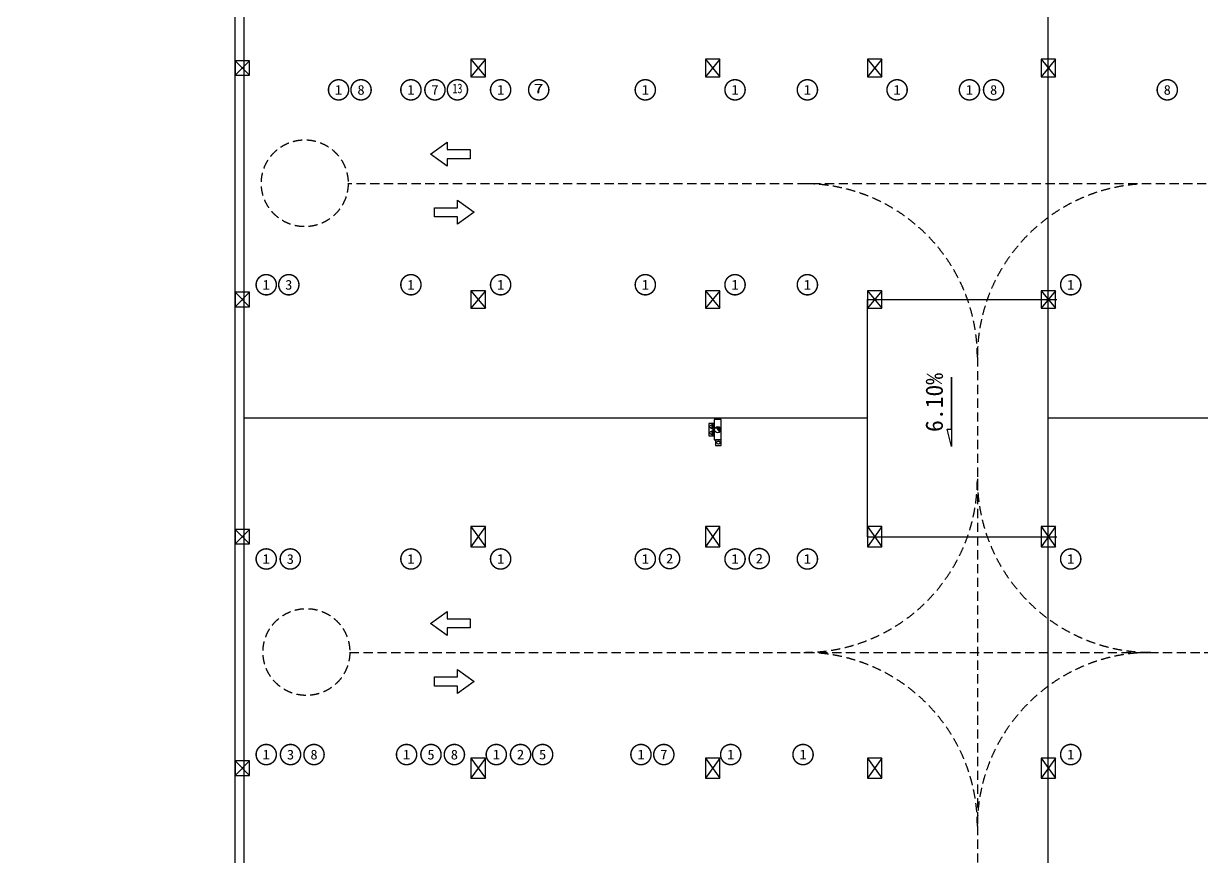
# Model space of a CAD drawing. Header units: millimetres. Extents: x -248992 to 1906102, y -24098 to 332602.
# Drawn here: x 768257 to 808960, y 274450 to 303235 of the extents above; entities that cross this region are included whole.
import ezdxf
from ezdxf.enums import TextEntityAlignment as Align

# ---------------------------------------------------------------- set-up
doc = ezdxf.new("R2010")
doc.units = ezdxf.units.MM
doc.header["$LTSCALE"] = 100
doc.linetypes.add('A6-DK-B1F$0$HIDDEN2', pattern=[4.7625, 3.175, -1.5875])
for name, color, linetype in [('A6-DK-B1F$0$A-TRACK', 77, 'A6-DK-B1F$0$HIDDEN2'), ('A6-DK-BG-B1F$0$A-DRAIN', 152, 'Continuous'), ('A6-DK-BG-B1F$0$A-STAIR', 142, 'Continuous'), ('A6-W-B1$0$S-WALL-S', 4, 'Continuous'), ('TP-DK-1(xhs)$0$P-J-DIM-L', 70, 'Continuous'), ('TP-DK-1(xhs)$0$P-X-L', 240, 'Continuous'), ('TP-DK-1(xhs)$0$P-X-M', 2, 'Continuous'), ('TP-DK-1(xhs)$0$P-X-X', 1, 'Continuous'), ('xref(dwg引用图层)', 7, 'Continuous')]:
    doc.layers.add(name, color=color, linetype=linetype)
doc.layers.add('A6-W-B1$0$S-EDIT', color=241, linetype='Continuous', plot=False)
doc.layers.add('LVTRY', color=6, linetype='Continuous', lineweight=18)
doc.layers.add('PUB_TEXT', color=7, linetype='Continuous', lineweight=15)
doc.styles.add('-黑体', font='simhei.ttf')
doc.styles.add('A6-DK-BG-B1F$0$华文细黑', font='STXIHEI.TTF')

# ---------------------------------------------------------------- blocks, each defined once
blk = doc.blocks.new('TP-DK-1(xhs)$0$PG01.1')
at = {"color": 1}
for p, q in [((108, 187), (0, 0)), ((80, 72), (66, 58)), ((89, 72), (66, 48)), ((99, 72), (66, 39)), ((109, 72), (66, 29)), ((118, 72), (66, 20)), ((128, 72), (66, 10)), ((138, 72), (66, 0)), ((147, 72), (76, 0)), ((150, 65), (85, 0)), ((150, 56), (94, 0)), ((150, 46), (104, 0)), ((216, 0), (108, 187)), ((150, 36), (114, 0)), ((150, 27), (123, 0)), ((150, 17), (133, 0)), ((150, 8), (142, 0)), ((324, 187), (216, 0)), ((296, 72), (282, 58)), ((305, 72), (282, 48)), ((315, 72), (282, 39)), ((325, 72), (282, 29)), ((334, 72), (282, 20)), ((344, 72), (282, 10)), ((354, 72), (282, 0)), ((363, 72), (292, 0)), ((366, 65), (301, 0)), ((366, 56), (310, 0)), ((366, 46), (320, 0)), ((432, 0), (324, 187)), ((366, 36), (330, 0)), ((366, 27), (339, 0)), ((366, 17), (349, 0)), ((366, 8), (358, 0))]:
    blk.add_line(p, q, dxfattribs=at)
at = {"color": 2}
for p, q in [((0, 0), (216, 0)), ((216, 0), (432, 0))]:
    blk.add_line(p, q, dxfattribs=at)
at = {"color": 1}
for points in [[(0, 0), (436, 0), (436, 190), (0, 190)], [(66, 72), (150, 72), (150, 0), (66, 0)], [(282, 72), (366, 72), (366, 0), (282, 0)]]:
    blk.add_lwpolyline(points, close=True, dxfattribs=at)
blk = doc.blocks.new('TP-DK-1(xhs)$0$PG02.4')
blk.add_hatch(color=1).paths.add_polyline_path([(265, 48, 0.699012), (461, 120, 0.141488), (444, 179)])
at = {"color": 1}
blk.add_line((265, 48), (444, 179), dxfattribs=at)
blk.add_lwpolyline([(0, 0), (700, 0), (700, 240), (0, 240)], close=True, dxfattribs=at)
blk.add_circle((350, 120), 111, dxfattribs=at)
blk = doc.blocks.new('TP-DK-1(xhs)')
at = {"layer": 'TP-DK-1(xhs)$0$P-J-DIM-L', "color": 8, "true_color": 0x808080, "elevation": 0}
blk.add_lwpolyline([(50150, 288850), (49950, 288850), (49950, 288650), (50150, 288650)], close=True, dxfattribs=at)
at = {"layer": 'TP-DK-1(xhs)$0$P-X-L'}
blk.add_circle((50050, 288750, 0), 55, dxfattribs=at)
at = {"layer": 'TP-DK-1(xhs)$0$P-X-M', "extrusion": (0, 0, -1), "xscale": -1, "zscale": -1, "rotation": 270}
blk.add_blockref('TP-DK-1(xhs)$0$PG01.1', (-49910, 288982, 0), dxfattribs=at)
at = {"layer": 'TP-DK-1(xhs)$0$P-X-X', "rotation": 90}
blk.add_blockref('TP-DK-1(xhs)$0$PG02.4', (50150, 288850, 0), dxfattribs=at)
blk = doc.blocks.new('A6-W-B1$0$Z-1')
at = {"layer": 'A6-W-B1$0$S-EDIT'}
for p, q in [((91833, 54151), (92533, 54651)), ((91833, 54651), (92533, 54151))]:
    blk.add_line(p, q, dxfattribs=at)
at = {"layer": 'A6-W-B1$0$S-WALL-S', "color": 0, "linetype": 'ByBlock', "lineweight": -2}
blk.add_lwpolyline([(91833, 54651), (91833, 54151), (92533, 54151), (92533, 54651), (91833, 54651)], dxfattribs=at)
blk = doc.blocks.new('A6-W-B1$0$Z-2')
at = {"layer": 'A6-W-B1$0$S-EDIT'}
for p, q in [((72869, 44139), (73369, 43539)), ((73369, 44139), (72869, 43539))]:
    blk.add_line(p, q, dxfattribs=at)
at = {"layer": 'A6-W-B1$0$S-WALL-S', "color": 0, "linetype": 'ByBlock', "lineweight": -2}
blk.add_lwpolyline([(73369, 44139), (72869, 44139), (72869, 43539), (73369, 43539), (73369, 44139)], dxfattribs=at)
blk = doc.blocks.new('A6-W-B1$0$Z-3')
at = {"layer": 'A6-W-B1$0$S-EDIT'}
for p, q in [((-250, 250), (250, -250)), ((250, 250), (-250, -250))]:
    blk.add_line(p, q, dxfattribs=at)
at = {"layer": 'A6-W-B1$0$S-WALL-S', "color": 0, "linetype": 'ByBlock', "lineweight": -2}
blk.add_lwpolyline([(250, 250), (-250, 250), (-250, -250), (250, -250), (250, 250)], dxfattribs=at)
blk = doc.blocks.new('A6-W-B1', base_point=(85957, 40190))
at = {"layer": 'A6-W-B1$0$S-WALL-S'}
blk.add_lwpolyline([(111997, 308505), (119307, 308505), (119307, 346015), (119607, 346015), (119607, 308205), (111997, 308205), (111997, 308505)], dxfattribs=at)
for name, p in [('A6-W-B1$0$Z-3', (119557, 341890)), ('A6-W-B1$0$Z-2', (54588, 298050)), ('A6-W-B1$0$Z-2', (62688, 298050)), ('A6-W-B1$0$Z-2', (68288, 298050)), ('A6-W-B1$0$Z-2', (74288, 298050)), ('A6-W-B1$0$Z-2', (54588, 290050)), ('A6-W-B1$0$Z-2', (62688, 290050)), ('A6-W-B1$0$Z-2', (68288, 290050)), ('A6-W-B1$0$Z-2', (74288, 290050)), ('A6-W-B1$0$Z-3', (119557, 333890)), ('A6-W-B1$0$Z-3', (119557, 325690)), ('A6-W-B1$0$Z-3', (119557, 317690))]:
    blk.add_blockref(name, p, dxfattribs=at)
at = {"layer": 'A6-W-B1$0$S-WALL-S', "rotation": 270}
for p in [(73306, 417873), (81406, 417873), (87006, 417873), (93006, 417873), (73306, 409873), (81406, 409873), (87006, 409873), (93006, 409873)]:
    blk.add_blockref('A6-W-B1$0$Z-1', p, dxfattribs=at)
blk = doc.blocks.new('A6-DK-BG-B1F$0$A-DRAIN-INDEX')
blk.add_lwpolyline([(300, 0), (0, 0), (-300, 0), (-500, 0), (-300, 50), (-300, 0)], close=True)
at = {"style": 'A6-DK-BG-B1F$0$华文细黑'}
blk.add_attdef('坡度', text='', height=250, dxfattribs=at).set_placement((0, 100), align=Align.CENTER)
blk = doc.blocks.new('A6-DK-BG-B1F')
at = {"layer": 'A6-DK-BG-B1F$0$A-STAIR'}
for p, q in [((61450, 254550), (61450, 305825, 0)), ((55200, 285500, 0), (55200, 293700, 0)), ((55200, 293700, 0), (61750, 293700, 0)), ((55200, 289600, 0), (33650, 289600, 0)), ((85750, 289600, 0), (61450, 289600, 0)), ((55200, 285500, 0), (61750, 285500, 0))]:
    blk.add_line(p, q, dxfattribs=at)
at = {"layer": 'A6-DK-BG-B1F$0$A-DRAIN'}
ref = blk.add_blockref('A6-DK-BG-B1F$0$A-DRAIN-INDEX', (58109, 290116), dxfattribs=dict(at, xscale=3, yscale=3, zscale=3, rotation=90))
ref.add_attrib('坡度', '6.10%', dxfattribs={"layer": '0', "height": 600, "rotation": 90, "style": 'A6-DK-BG-B1F$0$华文细黑'}).set_placement((57809, 290140), align=Align.CENTER)
blk = doc.blocks.new('A6-DK-B1F$0$A$C48A675EB')
at = {"layer": 'A6-DK-B1F$0$A-TRACK', "linetype": 'ByBlock'}
blk.add_lwpolyline([(1047, -516), (1047, -195), (50, -195), (50, 195), (1047, 195), (1047, 517), (1759, 0)], close=True, dxfattribs=at)
blk = doc.blocks.new('A6-DK-B1F$0$gsethsergtyf')
at = {"layer": 'A6-DK-B1F$0$A-TRACK'}
for p, q in [((82151, 297700), (37256, 297700)), ((59000, 291700), (59000, 202150)), ((37314, 281500), (83800, 281500))]:
    blk.add_line(p, q, dxfattribs=at)
for centre in [(35757, 297715, 0), (35814, 281515, 0)]:
    blk.add_circle(centre, 1500, dxfattribs=at)
for centre, start, end in [((53000, 291700), 0, 90), ((65000, 291700), 90, 180), ((53000, 287500), 270, 0), ((65000, 287500), 180, 270), ((53000, 275500), 0, 90), ((65000, 275500), 90, 180)]:
    blk.add_arc(centre, 6000, start, end, dxfattribs=at)
at = {"layer": 'A6-DK-B1F$0$A-TRACK', "linetype": 'ByBlock', "xscale": 0.8, "yscale": 0.8, "zscale": 0.8, "rotation": 180}
for p in [(41515, 298721, 0), (41515, 282504, 0)]:
    blk.add_blockref('A6-DK-B1F$0$A$C48A675EB', p, dxfattribs=at)
at = {"layer": 'A6-DK-B1F$0$A-TRACK', "linetype": 'ByBlock', "xscale": 0.8, "yscale": 0.8, "zscale": 0.8}
for p in [(40202, 296713, 0), (40202, 280496, 0)]:
    blk.add_blockref('A6-DK-B1F$0$A$C48A675EB', p, dxfattribs=at)

msp = doc.modelspace()

# ---------------------------------------------------------------- linework, layer by layer
at = {"layer": 'LVTRY', "color": 6, "const_width": 50}
for points in [[(779492.6, 300943.8, 1), (778792.6, 300943.8, 1)], [(780268.7, 300943.8, 1), (779568.7, 300943.8, 1)], [(781992.6, 300943.8, 1), (781292.6, 300943.8, 1)], [(782823.2, 300943.8, 1), (782123.2, 300943.8, 1)], [(783600.1, 300943.8, 1), (782900.1, 300943.8, 1)], [(785092.6, 300943.8, 1), (784392.6, 300943.8, 1)], [(786407.7, 300943.8, 1), (785707.7, 300943.8, 1)], [(790092.6, 300943.8, 1), (789392.6, 300943.8, 1)], [(793192.6, 300943.8, 1), (792492.6, 300943.8, 1)], [(795692.6, 300943.8, 1), (794992.6, 300943.8, 1)], [(798792.6, 300943.8, 1), (798092.6, 300943.8, 1)], [(801292.6, 300943.8, 1), (800592.6, 300943.8, 1)], [(802129.7, 300943.8, 1), (801429.7, 300943.8, 1)], [(808129.7, 300943.8, 1), (807429.7, 300943.8, 1)], [(776992.6, 294208.2, 1), (776292.6, 294208.2, 1)], [(777772.5, 294208.2, 1), (777072.5, 294208.2, 1)], [(781992.6, 294208.2, 1), (781292.6, 294208.2, 1)], [(785092.6, 294208.2, 1), (784392.6, 294208.2, 1)], [(790092.6, 294208.2, 1), (789392.6, 294208.2, 1)], [(793192.6, 294208.2, 1), (792492.6, 294208.2, 1)], [(795692.6, 294208.2, 1), (794992.6, 294208.2, 1)], [(804792.6, 294208.2, 1), (804092.6, 294208.2, 1)], [(776992.6, 284730.2, 1), (776292.6, 284730.2, 1)], [(777824.5, 284730.2, 1), (777124.5, 284730.2, 1)], [(781992.6, 284730.2, 1), (781292.6, 284730.2, 1)], [(785092.6, 284730.2, 1), (784392.6, 284730.2, 1)], [(790092.6, 284730.2, 1), (789392.6, 284730.2, 1)], [(790931.9, 284743.8, 1), (790231.9, 284743.8, 1)], [(793192.6, 284730.2, 1), (792492.6, 284730.2, 1)], [(794031.9, 284743.8, 1), (793331.9, 284743.8, 1)], [(795692.6, 284730.2, 1), (794992.6, 284730.2, 1)], [(804792.6, 284730.2, 1), (804092.6, 284730.2, 1)], [(776992.6, 277971.2, 1), (776292.6, 277971.2, 1)], [(777832.4, 277971.2, 1), (777132.4, 277971.2, 1)], [(778643.7, 277971.2, 1), (777943.7, 277971.2, 1)], [(781842.6, 277971.2, 1), (781142.6, 277971.2, 1)], [(782685.9, 277971.2, 1), (781985.9, 277971.2, 1)], [(783493.7, 277971.2, 1), (782793.7, 277971.2, 1)], [(784942.6, 277971.2, 1), (784242.6, 277971.2, 1)], [(785781.1, 277971.2, 1), (785081.1, 277971.2, 1)], [(786543.7, 277971.2, 1), (785843.7, 277971.2, 1)], [(789942.6, 277971.2, 1), (789242.6, 277971.2, 1)], [(790731.9, 277971.2, 1), (790031.9, 277971.2, 1)], [(793042.6, 277971.2, 1), (792342.6, 277971.2, 1)], [(795542.6, 277971.2, 1), (794842.6, 277971.2, 1)], [(804792.6, 277971.2, 1), (804092.6, 277971.2, 1)]]:
    msp.add_lwpolyline(points, format="xyb", close=True, dxfattribs=at)

# ---------------------------------------------------------------- block references
msp.add_blockref('A6-DK-B1F$0$gsethsergtyf', (742216.9, 0))
at = {"layer": 'xref(dwg引用图层)'}
for name in ['A6-W-B1', 'TP-DK-1(xhs)', 'A6-DK-BG-B1F']:
    msp.add_blockref(name, (742216.9, 0), dxfattribs=at)

# ---------------------------------------------------------------- texts
at = {"layer": 'PUB_TEXT', "color": 6, "style": '-黑体'}
for s, width, p, p2 in [('1', 1.065055, (779014.3, 300777.5), (779270.9, 300777.5)), ('8', 1.032317, (779794.4, 300774.5), (780043.1, 300774.5)), ('1', 1.065055, (781514.3, 300777.5), (781770.9, 300777.5)), ('7', 1.048503, (782346.9, 300776), (782599.5, 300776)), ('13', 0.720691, (783076.5, 300825.6), (783423.8, 300825.6)), ('1', 1.065055, (784614.3, 300777.5), (784870.9, 300777.5)), ('7', 1.441383, (785884.1, 300825.6), (786231.3, 300825.6)), ('1', 1.065055, (789614.3, 300777.5), (789870.9, 300777.5)), ('1', 1.065055, (792714.3, 300777.5), (792970.9, 300777.5)), ('1', 1.065055, (795214.3, 300777.5), (795470.9, 300777.5)), ('1', 1.065055, (798314.3, 300777.5), (798570.9, 300777.5)), ('1', 1.065055, (800814.3, 300777.5), (801070.9, 300777.5)), ('8', 1.032317, (801655.4, 300774.5), (801904, 300774.5)), ('8', 1.032317, (807655.4, 300774.5), (807904, 300774.5)), ('1', 1.065055, (776514.3, 294041.9), (776770.9, 294041.9)), ('3', 1.032317, (777298.2, 294038.9), (777546.8, 294038.9)), ('1', 1.065055, (781514.3, 294041.9), (781770.9, 294041.9)), ('1', 1.065055, (784614.3, 294041.9), (784870.9, 294041.9)), ('1', 1.065055, (789614.3, 294041.9), (789870.9, 294041.9)), ('1', 1.065055, (792714.3, 294041.9), (792970.9, 294041.9)), ('1', 1.065055, (795214.3, 294041.9), (795470.9, 294041.9)), ('1', 1.065055, (804314.3, 294041.9), (804570.9, 294041.9)), ('1', 1.065055, (776514.3, 284564), (776770.9, 284564)), ('3', 1.032317, (777350.1, 284561), (777598.8, 284561)), ('1', 1.065055, (781514.3, 284564), (781770.9, 284564)), ('1', 1.065055, (784614.3, 284564), (784870.9, 284564)), ('1', 1.065055, (789614.3, 284564), (789870.9, 284564)), ('2', 1.048503, (790455.6, 284576), (790708.2, 284576)), ('1', 1.065055, (792714.3, 284564), (792970.9, 284564)), ('2', 1.048503, (793555.6, 284576), (793808.2, 284576)), ('1', 1.065055, (795214.3, 284564), (795470.9, 284564)), ('1', 1.065055, (804314.3, 284564), (804570.9, 284564)), ('1', 1.065055, (776514.3, 277804.9), (776770.9, 277804.9)), ('3', 1.032317, (777358, 277802), (777606.7, 277802)), ('8', 1.032317, (778169.4, 277802), (778418.1, 277802)), ('1', 1.065055, (781364.3, 277804.9), (781620.9, 277804.9)), ('5', 1.032317, (782211.6, 277802), (782460.3, 277802)), ('8', 1.032317, (783019.4, 277802), (783268.1, 277802)), ('1', 1.065055, (784464.3, 277804.9), (784720.9, 277804.9)), ('2', 1.065055, (785302.8, 277804.9), (785559.4, 277804.9)), ('5', 1.065055, (786065.4, 277804.9), (786322, 277804.9)), ('1', 1.065055, (789464.3, 277804.9), (789720.9, 277804.9)), ('7', 1.065055, (790253.6, 277804.9), (790510.2, 277804.9)), ('1', 1.065055, (792564.3, 277804.9), (792820.9, 277804.9)), ('1', 1.065055, (795064.3, 277804.9), (795320.9, 277804.9)), ('1', 1.065055, (804314.3, 277804.9), (804570.9, 277804.9))]:
    msp.add_text(s, height=335, dxfattribs=dict(at, width=width)).set_placement(p, p2, align=Align.FIT)

doc.saveas('drawing.dxf')
